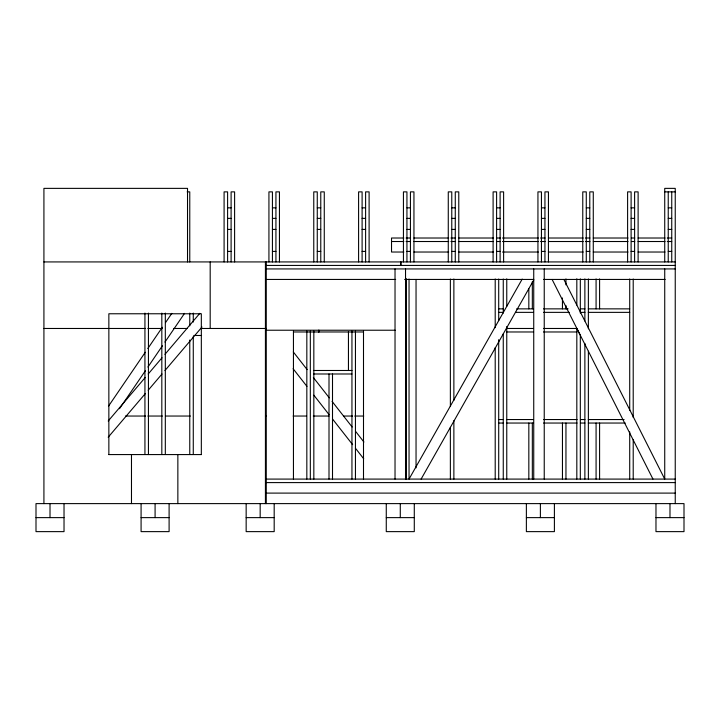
<?xml version="1.0" encoding="UTF-8"?>
<svg xmlns="http://www.w3.org/2000/svg" width="720" height="720" viewBox="0 0 720 720"><rect width="100%" height="100%" fill="white"/><g stroke="black" fill="none" stroke-linecap="round" stroke-linejoin="round"><path stroke-width="1.08" d="M522.198 279.09L409.041 479.088L409.041 279.045M421.11 479.088L533.718 280.062M108.657 405.954L145.287 352.251M147.816 348.552L162.342 327.258M165.501 322.632L171.819 313.371M119.484 408.726L145.377 370.773M147.906 367.065L162.432 345.771M164.961 342.072L184.536 313.371M108.207 421.002L145.287 377.424M148.203 374.013L162.009 357.777M164.925 354.366L199.818 313.353M108.189 437.229L145.278 393.66M148.185 390.24L162 374.013M164.907 370.593L201.987 327.024M187.146 191.871L189.765 191.871L189.765 261.927M664.731 191.871L675.243 191.871M227.601 207.855L231.102 207.855M272.43 207.855L275.931 207.855M317.268 207.855L320.769 207.855M362.106 207.855L365.607 207.855M406.935 207.855L410.436 207.855M451.773 207.855L455.274 207.855M496.602 207.855L500.112 207.855M541.44 207.855L544.941 207.855M586.278 207.855L589.779 207.855M631.107 207.855L634.608 207.855M668.241 207.855L671.742 207.855M227.601 218.376L231.102 218.376M272.43 218.376L275.931 218.376M317.268 218.376L320.769 218.376M362.106 218.376L365.607 218.376M406.935 218.376L410.436 218.376M451.773 218.376L455.274 218.376M496.602 218.376L500.112 218.376M541.44 218.376L544.941 218.376M586.278 218.376L589.779 218.376M631.107 218.376L634.608 218.376M668.241 218.376L671.742 218.376M227.601 229.419L231.102 229.419M272.43 229.419L275.931 229.419M317.268 229.419L320.769 229.419M362.106 229.419L365.607 229.419M406.935 229.419L410.436 229.419M451.773 229.419L455.274 229.419M496.602 229.419L500.112 229.419M541.44 229.419L544.941 229.419M586.278 229.419L589.779 229.419M631.107 229.419L634.608 229.419M668.241 229.419L671.742 229.419M403.857 238.014L391.527 238.014L391.527 252.027L403.857 252.027M406.098 238.014L410.58 238.014M413.946 238.014L448.686 238.014M450.927 238.014L455.418 238.014M458.775 238.014L493.524 238.014M496.89 238.014L500.247 238.014M502.488 238.014L538.362 238.014M540.603 238.014L545.085 238.014M548.442 238.014L583.191 238.014M585.432 238.014L589.914 238.014M593.28 238.014L628.029 238.014M631.386 238.014L634.752 238.014M638.118 238.014L665.019 238.014M667.26 238.014L671.742 238.014M391.527 241.515L403.857 241.515M406.098 241.515L410.58 241.515M413.946 241.515L448.686 241.515M450.927 241.515L455.418 241.515M458.775 241.515L493.524 241.515M496.89 241.515L500.247 241.515M502.488 241.515L538.362 241.515M540.603 241.515L545.085 241.515M548.442 241.515L583.191 241.515M585.432 241.515L589.914 241.515M593.28 241.515L628.029 241.515M631.386 241.515L634.752 241.515M638.118 241.515L665.019 241.515M667.26 241.515L671.742 241.515M227.601 251.415L231.102 251.415M272.43 251.415L275.931 251.415M317.268 251.415L320.769 251.415M362.106 251.415L365.607 251.415M406.935 251.415L410.436 251.415M451.773 251.415L455.274 251.415M496.602 251.415L500.112 251.415M541.44 251.415L544.941 251.415M586.278 251.415L589.779 251.415M631.107 251.415L634.608 251.415M668.241 251.415L671.742 251.415M413.946 252.027L448.686 252.027M458.775 252.027L493.524 252.027M502.488 252.027L538.362 252.027M548.442 252.027L583.191 252.027M593.28 252.027L628.029 252.027M638.118 252.027L665.019 252.027M43.92 261.927L675.243 261.927M265.635 265.428L675.243 265.428M266.553 268.929L675.243 268.929M266.553 279.441L395.667 279.441M404.649 279.441L533.772 279.441M543.555 279.441L665.136 279.441M498.708 308.862L503.19 308.862M516.618 308.862L533.421 308.862M543.492 308.862L568.125 308.862M580.446 308.862L584.919 308.862M588.276 308.862L629.712 308.862M498.708 312.363L503.19 312.363M515.502 312.363L533.421 312.363M543.492 312.363L569.25 312.363M580.446 312.363L584.919 312.363M588.276 312.363L629.712 312.363M43.92 328.473L145.584 328.473M147.825 328.473L162.387 328.473M173.592 328.473L187.038 328.473M201.33 328.473L266.265 328.473M506.763 328.473L533.448 328.473M543.456 328.473L576.819 328.473L580.32 335.286L580.32 479.088M266.535 330.228L395.19 330.228M293.445 331.974L363.501 331.974M506.763 331.974L533.448 331.974M543.456 331.974L576.819 331.974M193.761 335.484L201.555 335.484M313.704 370.485L351.945 370.485M313.704 373.986L351.945 373.986M125.424 416.043L145.584 416.043M147.825 416.043L162.387 416.043M165.753 416.043L190.404 416.043M265.428 416.043L266.265 416.043M293.112 416.043L306.567 416.043M313.29 416.043L328.986 416.043M343.557 416.043L352.521 416.043M354.762 416.043L363.726 416.043M498.708 419.544L503.19 419.544M506.547 419.544L533.421 419.544M543.492 419.544L577.08 419.544M580.446 419.544L584.919 419.544M588.276 419.544L624.114 419.544M498.708 423.045L503.19 423.045M506.547 423.045L533.421 423.045M543.492 423.045L577.08 423.045M580.446 423.045L584.919 423.045M588.276 423.045L625.23 423.045M108.711 454.572L201.474 454.572M266.553 479.088L675.243 479.088M266.418 482.598L675.243 482.598M266.418 493.101L675.243 493.101M36 517.626L64.026 517.626M141.084 517.626L169.101 517.626M246.159 517.626L274.185 517.626M386.271 517.626L414.288 517.626M526.374 517.626L554.4 517.626M655.974 517.626L684 517.626M293.292 351.936L307.134 369.594M313.371 377.541L329.292 397.854M332.064 401.382L352.143 426.996M355.599 431.406L363.915 442.008M293.094 368.712L306.936 386.37M313.866 395.208L329.094 414.63M332.559 419.049L352.638 444.654M355.401 448.182L363.717 458.784M563.895 279.468L664.731 479.088L664.731 268.929M552.123 279.468L652.959 479.088M675.243 503.613L675.243 188.37L664.731 188.37L664.731 261.927M671.742 191.871L671.742 261.927M669.987 503.613L669.987 517.626M668.241 191.871L668.241 261.927M655.974 503.613L655.974 531.63L684 531.63L684 503.613L36 503.613L36 531.63L64.026 531.63L64.026 503.613M638.118 261.927L638.118 191.871L634.608 191.871L634.608 261.927M633.213 279L633.213 417.402M633.213 439.758L633.213 479.088M631.107 261.927L631.107 191.871L627.606 191.871L627.606 261.927M629.712 278.991L629.712 410.535M629.712 431.892L629.712 479.088M599.589 278.91L599.589 308.862M599.589 423.045L599.589 479.088M596.079 278.91L596.079 308.862M596.079 423.045L596.079 479.088M593.28 261.927L593.28 191.871L589.779 191.871L589.779 261.927M588.375 278.946L588.375 328.788M588.375 351.225L588.375 479.088M586.278 261.927L586.278 191.871L582.768 191.871L582.768 261.927M584.874 278.901L584.874 320.994M584.874 343.368L584.874 479.088M580.32 278.865L580.32 313.083M576.819 278.775L576.819 305.046M576.819 328.473L576.819 479.088M565.956 278.91L565.956 284.886M565.956 305.532L565.956 308.862M565.956 423.045L565.956 479.088M562.455 297.963L562.455 308.862M562.455 423.045L562.455 479.088M554.4 503.613L554.4 531.63L526.374 531.63L526.374 503.613M548.442 261.927L548.442 191.871L544.941 191.871L544.941 261.927M544.239 268.929L544.239 479.088M541.44 261.927L541.44 191.871L537.939 191.871L537.939 261.927M540.387 503.613L540.387 517.626M533.736 268.929L533.736 479.088M532.332 281.619L532.332 308.862M532.332 423.045L532.332 479.088M528.831 288.891L528.831 308.862M528.831 423.045L528.831 479.088M506.763 278.838L506.763 306.36M506.763 326.547L506.763 479.088M503.613 261.927L503.613 191.871L500.112 191.871L500.112 261.927M503.262 279L503.262 313.083M503.262 333.891L503.262 479.088M498.708 279.036L498.708 320.598M498.708 339.696L498.708 479.088M496.602 261.927L496.602 191.871L493.101 191.871L493.101 261.927M495.207 278.946L495.207 327.672M495.207 347.598L495.207 479.088M458.775 261.927L458.775 191.871L455.274 191.871L455.274 261.927M453.87 279L453.87 400.419M453.87 420.651L453.87 479.088M451.773 261.927L451.773 191.871L448.272 191.871L448.272 261.927M450.369 279.045L450.369 406.188M450.369 427.374L450.369 479.088M416.043 279.441L416.043 467.874M414.288 503.613L414.288 531.63L386.271 531.63L386.271 503.613M413.946 261.927L413.946 191.871L410.436 191.871L410.436 261.927M406.935 261.927L406.935 191.871L403.434 191.871L403.434 261.927M406.377 278.721L406.377 478.998M405.531 268.929L405.531 479.088M400.986 261.927L400.986 265.428M400.635 261.927L400.635 265.428M400.284 503.613L400.284 517.626M395.028 268.929L395.028 479.088M369.108 261.927L369.108 191.871L365.607 191.871L365.607 261.927M363.501 331.038L363.501 479.088M362.106 261.927L362.106 191.871L358.596 191.871L358.596 261.927M355.446 331.038L355.446 479.088M351.945 331.038L351.945 479.088M348.444 331.794L348.444 370.512M332.505 373.986L332.505 479.07M329.004 373.986L329.004 479.07M324.27 261.927L324.27 191.871L320.769 191.871L320.769 261.927M318.924 330.228L318.924 331.974M318.807 330.228L318.807 331.974M317.268 261.927L317.268 191.871L313.767 191.871L313.767 261.927M313.83 331.038L313.83 479.088M310.329 331.038L310.329 479.088M306.828 331.038L306.828 479.088M293.445 331.038L293.445 479.088M279.441 261.927L279.441 191.871L275.931 191.871L275.931 261.927M274.185 503.613L274.185 531.63L246.159 531.63L246.159 503.613M272.43 261.927L272.43 191.871L268.929 191.871L268.929 261.927M266.265 261.927L266.265 503.613M265.428 261.927L265.428 503.613M260.172 503.613L260.172 517.626M234.603 261.927L234.603 191.871L231.102 191.871L231.102 261.927M227.601 261.927L227.601 191.871L224.091 191.871L224.091 261.927M210.186 261.927L210.186 328.473M201.33 454.572L201.33 313.767L108.855 313.767L108.855 454.572M193.275 313.083L193.275 322.065M193.275 336.492L193.275 454.419M189.765 313.083L189.765 325.836M189.765 340.011L189.765 454.482M187.524 261.927L187.524 188.37L43.92 188.37L43.92 503.613M177.858 454.572L177.858 503.613M169.101 503.613L169.101 531.63L141.084 531.63L141.084 503.613M165.321 313.083L165.321 454.419M161.82 313.083L161.82 454.545M155.088 503.613L155.088 517.626M148.437 313.083L148.437 454.572M144.936 313.083L144.936 454.473M131.481 454.572L131.481 503.613M50.013 503.613L50.013 517.626"/></g></svg>
